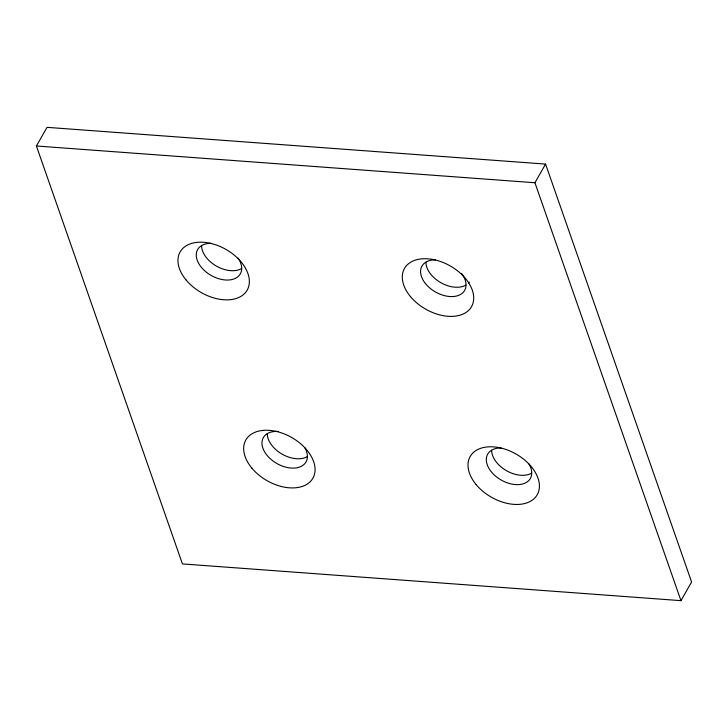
<?xml version="1.0" encoding="UTF-8"?>
<svg xmlns="http://www.w3.org/2000/svg" width="728" height="728" viewBox="0 0 728 728"><rect width="100%" height="100%" fill="white"/><g stroke="black" fill="none" stroke-linecap="round" stroke-linejoin="round"><path stroke-width="1.09" d="M36.4 145.991L47.038 127.345L545.572 164.091L691.6 582.009L680.962 600.655L182.428 563.909L36.4 145.991L534.934 182.746L545.572 164.091M534.934 182.746L680.962 600.655M307.171 456.684A24.561 15.816 29.7 0 1 282.055 454.108A24.561 15.816 29.7 0 1 267.276 433.742M241.459 268.623A24.561 15.816 29.7 0 1 216.334 266.048A24.561 15.816 29.7 0 1 201.565 245.682M469.296 282.1A24.561 15.816 29.7 0 1 468.568 282.983M465.802 285.167A24.561 15.816 29.7 0 1 440.677 282.591A24.561 15.816 29.7 0 1 425.907 262.216M461.516 273.355A24.561 15.816 29.7 0 1 455.127 296.314A24.561 15.816 29.7 0 1 422.859 279.689A24.561 15.816 29.7 0 1 435.38 259.887M531.513 473.227A24.561 15.816 29.7 0 1 506.388 470.652A24.561 15.816 29.7 0 1 491.618 450.277M528.983 463.982A24.561 15.816 29.7 0 1 518.946 484.593A24.561 15.816 29.7 0 1 488.133 466.875A24.561 15.816 29.7 0 1 501.101 447.947M304.641 447.447A24.561 15.816 29.7 0 1 294.112 468.086A24.561 15.816 29.7 0 1 263.39 449.458A24.561 15.816 29.7 0 1 278.296 431.476M238.101 258.094A24.561 15.816 29.7 0 1 229.857 279.907A24.561 15.816 29.7 0 1 198.298 262.708A24.561 15.816 29.7 0 1 211.047 243.352M476.158 484.611A38.593 24.861 29.7 0 0 537.164 494.867A38.593 24.861 29.7 0 0 497.806 447.392A38.593 24.861 29.7 0 0 476.158 484.611M410.437 296.551A38.593 24.861 29.7 0 0 471.444 306.806A38.593 24.861 29.7 0 0 432.095 259.332A38.593 24.861 29.7 0 0 410.437 296.551M251.815 468.077A38.593 24.861 29.7 0 0 312.822 478.323A38.593 24.861 29.7 0 0 273.473 430.858A38.593 24.861 29.7 0 0 251.815 468.077M186.104 280.016A38.593 24.861 29.7 0 0 247.111 290.263A38.593 24.861 29.7 0 0 207.753 242.797A38.593 24.861 29.7 0 0 186.104 280.016"/></g></svg>
